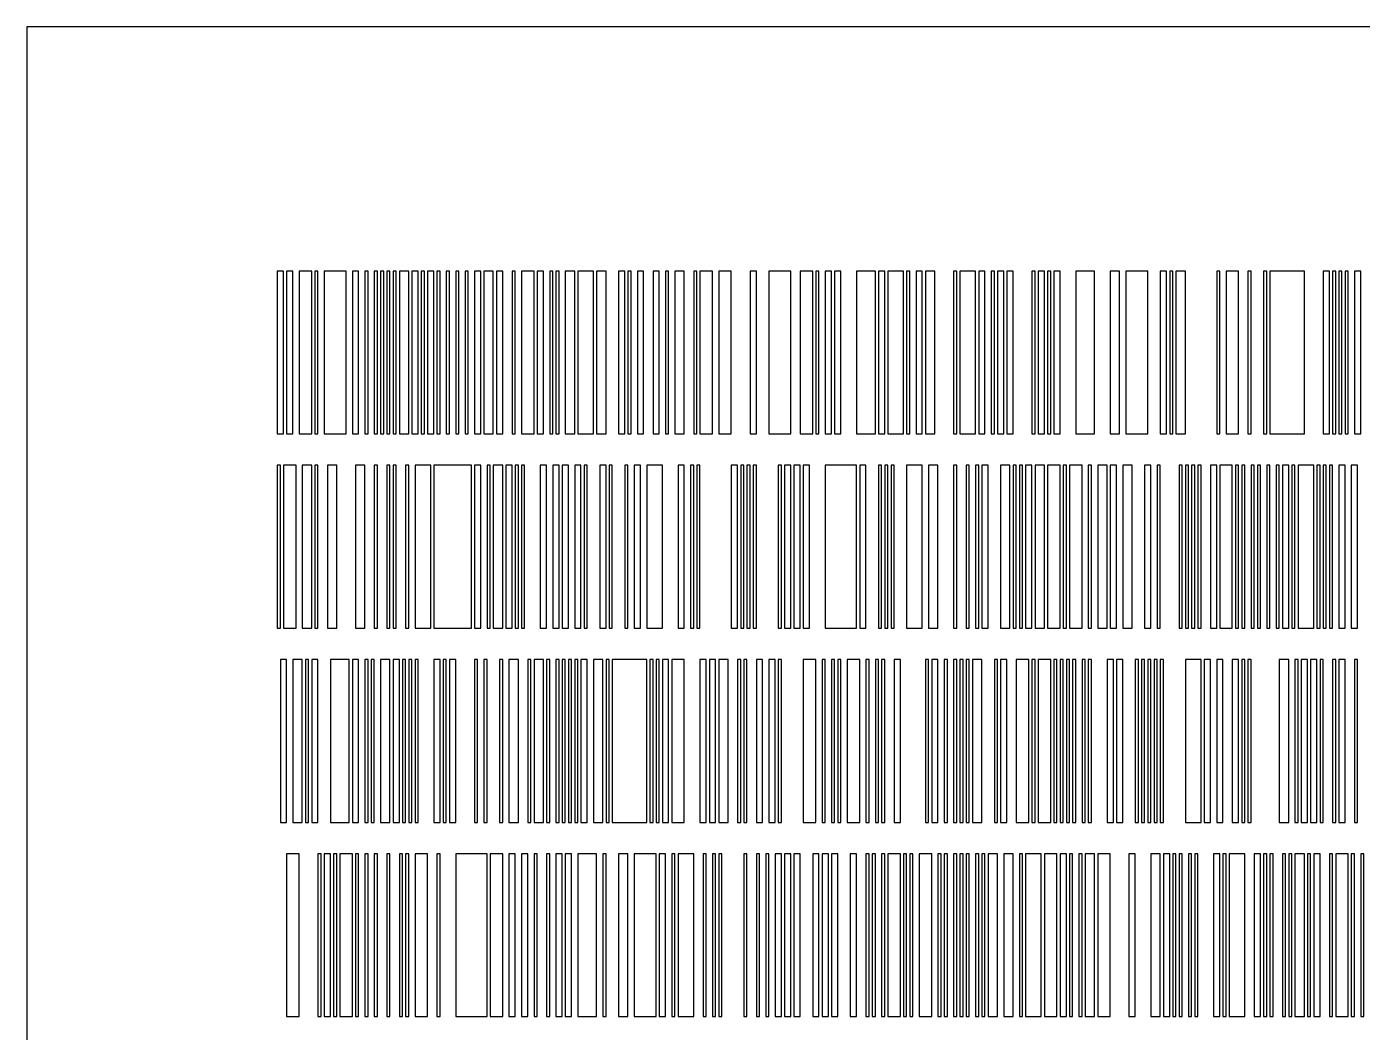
# Model space of a CAD drawing. Header units: metres. Extents: x -150 to 150, y -150 to 150.
# Drawn here: x -150 to -43.4, y 69.8 to 150 of the extents above; entities that cross this region are included whole.
import ezdxf

# ---------------------------------------------------------------- set-up
doc = ezdxf.new("R2010")
doc.units = ezdxf.units.M

msp = doc.modelspace()

# ---------------------------------------------------------------- linework, layer by layer
for points in [[(150, 150), (-150, 150), (-150, -150), (150, -150)], [(-130, 117.5), (-129.5, 117.5), (-129.5, 130.5), (-130, 130.5), (-130, 117.5)], [(-129.25, 117.5), (-128.75, 117.5), (-128.75, 130.5), (-129.25, 130.5), (-129.25, 117.5)], [(-128.25, 117.5), (-127.25, 117.5), (-127.25, 130.5), (-128.25, 130.5), (-128.25, 117.5)], [(-127, 117.5), (-126.75, 117.5), (-126.75, 130.5), (-127, 130.5), (-127, 117.5)], [(-126.25, 117.5), (-124.5, 117.5), (-124.5, 130.5), (-126.25, 130.5), (-126.25, 117.5)], [(-124, 117.5), (-123.5, 117.5), (-123.5, 130.5), (-124, 130.5), (-124, 117.5)], [(-123, 117.5), (-122.75, 117.5), (-122.75, 130.5), (-123, 130.5), (-123, 117.5)], [(-122.25, 117.5), (-122, 117.5), (-122, 130.5), (-122.25, 130.5), (-122.25, 117.5)], [(-121.75, 117.5), (-121.5, 117.5), (-121.5, 130.5), (-121.75, 130.5), (-121.75, 117.5)], [(-121.25, 117.5), (-121, 117.5), (-121, 130.5), (-121.25, 130.5), (-121.25, 117.5)], [(-120.75, 117.5), (-120.5, 117.5), (-120.5, 130.5), (-120.75, 130.5), (-120.75, 117.5)], [(-120.25, 117.5), (-119.5, 117.5), (-119.5, 130.5), (-120.25, 130.5), (-120.25, 117.5)], [(-119.25, 117.5), (-118.75, 117.5), (-118.75, 130.5), (-119.25, 130.5), (-119.25, 117.5)], [(-118.5, 117.5), (-118.25, 117.5), (-118.25, 130.5), (-118.5, 130.5), (-118.5, 117.5)], [(-118, 117.5), (-117.5, 117.5), (-117.5, 130.5), (-118, 130.5), (-118, 117.5)], [(-117.25, 117.5), (-117, 117.5), (-117, 130.5), (-117.25, 130.5), (-117.25, 117.5)], [(-116.5, 117.5), (-116.25, 117.5), (-116.25, 130.5), (-116.5, 130.5), (-116.5, 117.5)], [(-115.75, 117.5), (-115.5, 117.5), (-115.5, 130.5), (-115.75, 130.5), (-115.75, 117.5)], [(-115, 117.5), (-114.75, 117.5), (-114.75, 130.5), (-115, 130.5), (-115, 117.5)], [(-114.25, 117.5), (-113.75, 117.5), (-113.75, 130.5), (-114.25, 130.5), (-114.25, 117.5)], [(-113.5, 117.5), (-112.75, 117.5), (-112.75, 130.5), (-113.5, 130.5), (-113.5, 117.5)], [(-112.5, 117.5), (-112, 117.5), (-112, 130.5), (-112.5, 130.5), (-112.5, 117.5)], [(-111.25, 117.5), (-111, 117.5), (-111, 130.5), (-111.25, 130.5), (-111.25, 117.5)], [(-110.5, 117.5), (-109.5, 117.5), (-109.5, 130.5), (-110.5, 130.5), (-110.5, 117.5)], [(-109.25, 117.5), (-108.75, 117.5), (-108.75, 130.5), (-109.25, 130.5), (-109.25, 117.5)], [(-108.25, 117.5), (-108, 117.5), (-108, 130.5), (-108.25, 130.5), (-108.25, 117.5)], [(-107.75, 117.5), (-107.5, 117.5), (-107.5, 130.5), (-107.75, 130.5), (-107.75, 117.5)], [(-107, 117.5), (-106.25, 117.5), (-106.25, 130.5), (-107, 130.5), (-107, 117.5)], [(-106, 117.5), (-104.75, 117.5), (-104.75, 130.5), (-106, 130.5), (-106, 117.5)], [(-104.5, 117.5), (-103.75, 117.5), (-103.75, 130.5), (-104.5, 130.5), (-104.5, 117.5)], [(-102.75, 117.5), (-102.25, 117.5), (-102.25, 130.5), (-102.75, 130.5), (-102.75, 117.5)], [(-102, 117.5), (-101.75, 117.5), (-101.75, 130.5), (-102, 130.5), (-102, 117.5)], [(-101.25, 117.5), (-100.75, 117.5), (-100.75, 130.5), (-101.25, 130.5), (-101.25, 117.5)], [(-100, 117.5), (-99.5, 117.5), (-99.5, 130.5), (-100, 130.5), (-100, 117.5)], [(-99, 117.5), (-98.75, 117.5), (-98.75, 130.5), (-99, 130.5), (-99, 117.5)], [(-98.25, 117.5), (-97.5, 117.5), (-97.5, 130.5), (-98.25, 130.5), (-98.25, 117.5)], [(-96.75, 117.5), (-96.5, 117.5), (-96.5, 130.5), (-96.75, 130.5), (-96.75, 117.5)], [(-96.25, 117.5), (-95.25, 117.5), (-95.25, 130.5), (-96.25, 130.5), (-96.25, 117.5)], [(-94.75, 117.5), (-93.75, 117.5), (-93.75, 130.5), (-94.75, 130.5), (-94.75, 117.5)], [(-92.25, 117.5), (-91.75, 117.5), (-91.75, 130.5), (-92.25, 130.5), (-92.25, 117.5)], [(-90.75, 117.5), (-89, 117.5), (-89, 130.5), (-90.75, 130.5), (-90.75, 117.5)], [(-88.25, 117.5), (-87.25, 117.5), (-87.25, 130.5), (-88.25, 130.5), (-88.25, 117.5)], [(-87, 117.5), (-86.75, 117.5), (-86.75, 130.5), (-87, 130.5), (-87, 117.5)], [(-86.25, 117.5), (-85.75, 117.5), (-85.75, 130.5), (-86.25, 130.5), (-86.25, 117.5)], [(-85.5, 117.5), (-85, 117.5), (-85, 130.5), (-85.5, 130.5), (-85.5, 117.5)], [(-83.75, 117.5), (-82.25, 117.5), (-82.25, 130.5), (-83.75, 130.5), (-83.75, 117.5)], [(-82, 117.5), (-81.5, 117.5), (-81.5, 130.5), (-82, 130.5), (-82, 117.5)], [(-81.25, 117.5), (-80, 117.5), (-80, 130.5), (-81.25, 130.5), (-81.25, 117.5)], [(-79.75, 117.5), (-79.5, 117.5), (-79.5, 130.5), (-79.75, 130.5), (-79.75, 117.5)], [(-79, 117.5), (-78.5, 117.5), (-78.5, 130.5), (-79, 130.5), (-79, 117.5)], [(-78.25, 117.5), (-77.5, 117.5), (-77.5, 130.5), (-78.25, 130.5), (-78.25, 117.5)], [(-76, 117.5), (-75.75, 117.5), (-75.75, 130.5), (-76, 130.5), (-76, 117.5)], [(-75.5, 117.5), (-74.25, 117.5), (-74.25, 130.5), (-75.5, 130.5), (-75.5, 117.5)], [(-74, 117.5), (-73.5, 117.5), (-73.5, 130.5), (-74, 130.5), (-74, 117.5)], [(-73, 117.5), (-72.75, 117.5), (-72.75, 130.5), (-73, 130.5), (-73, 117.5)], [(-72.5, 117.5), (-72, 117.5), (-72, 130.5), (-72.5, 130.5), (-72.5, 117.5)], [(-71.75, 117.5), (-71.25, 117.5), (-71.25, 130.5), (-71.75, 130.5), (-71.75, 117.5)], [(-69.75, 117.5), (-69.5, 117.5), (-69.5, 130.5), (-69.75, 130.5), (-69.75, 117.5)], [(-69.25, 117.5), (-68.75, 117.5), (-68.75, 130.5), (-69.25, 130.5), (-69.25, 117.5)], [(-68.5, 117.5), (-68.25, 117.5), (-68.25, 130.5), (-68.5, 130.5), (-68.5, 117.5)], [(-68, 117.5), (-67.5, 117.5), (-67.5, 130.5), (-68, 130.5), (-68, 117.5)], [(-66.25, 117.5), (-64.75, 117.5), (-64.75, 130.5), (-66.25, 130.5), (-66.25, 117.5)], [(-63.5, 117.5), (-62.75, 117.5), (-62.75, 130.5), (-63.5, 130.5), (-63.5, 117.5)], [(-62.25, 117.5), (-60.5, 117.5), (-60.5, 130.5), (-62.25, 130.5), (-62.25, 117.5)], [(-59.5, 117.5), (-59, 117.5), (-59, 130.5), (-59.5, 130.5), (-59.5, 117.5)], [(-58.75, 117.5), (-58.5, 117.5), (-58.5, 130.5), (-58.75, 130.5), (-58.75, 117.5)], [(-58.25, 117.5), (-57.5, 117.5), (-57.5, 130.5), (-58.25, 130.5), (-58.25, 117.5)], [(-55, 117.5), (-54.75, 117.5), (-54.75, 130.5), (-55, 130.5), (-55, 117.5)], [(-54.25, 117.5), (-53.25, 117.5), (-53.25, 130.5), (-54.25, 130.5), (-54.25, 117.5)], [(-52.5, 117.5), (-52.25, 117.5), (-52.25, 130.5), (-52.5, 130.5), (-52.5, 117.5)], [(-51.25, 117.5), (-51, 117.5), (-51, 130.5), (-51.25, 130.5), (-51.25, 117.5)], [(-50.75, 117.5), (-48, 117.5), (-48, 130.5), (-50.75, 130.5), (-50.75, 117.5)], [(-46.5, 117.5), (-46, 117.5), (-46, 130.5), (-46.5, 130.5), (-46.5, 117.5)], [(-45.75, 117.5), (-45.5, 117.5), (-45.5, 130.5), (-45.75, 130.5), (-45.75, 117.5)], [(-45.25, 117.5), (-45, 117.5), (-45, 130.5), (-45.25, 130.5), (-45.25, 117.5)], [(-44.75, 117.5), (-44.5, 117.5), (-44.5, 130.5), (-44.75, 130.5), (-44.75, 117.5)], [(-44, 117.5), (-43.5, 117.5), (-43.5, 130.5), (-44, 130.5), (-44, 117.5)], [(-130, 102), (-129.75, 102), (-129.75, 115), (-130, 115), (-130, 102)], [(-129.5, 102), (-128.5, 102), (-128.5, 115), (-129.5, 115), (-129.5, 102)], [(-128, 102), (-127.25, 102), (-127.25, 115), (-128, 115), (-128, 102)], [(-127, 102), (-126.75, 102), (-126.75, 115), (-127, 115), (-127, 102)], [(-126, 102), (-125.25, 102), (-125.25, 115), (-126, 115), (-126, 102)], [(-123.75, 102), (-123, 102), (-123, 115), (-123.75, 115), (-123.75, 102)], [(-122.25, 102), (-122, 102), (-122, 115), (-122.25, 115), (-122.25, 102)], [(-121.25, 102), (-121, 102), (-121, 115), (-121.25, 115), (-121.25, 102)], [(-120.75, 102), (-120.5, 102), (-120.5, 115), (-120.75, 115), (-120.75, 102)], [(-119.75, 102), (-119.5, 102), (-119.5, 115), (-119.75, 115), (-119.75, 102)], [(-119, 102), (-117.75, 102), (-117.75, 115), (-119, 115), (-119, 102)], [(-117.5, 102), (-114.5, 102), (-114.5, 115), (-117.5, 115), (-117.5, 102)], [(-114.25, 102), (-113.75, 102), (-113.75, 115), (-114.25, 115), (-114.25, 102)], [(-113.25, 102), (-113, 102), (-113, 115), (-113.25, 115), (-113.25, 102)], [(-112.75, 102), (-112, 102), (-112, 115), (-112.75, 115), (-112.75, 102)], [(-111.75, 102), (-111.25, 102), (-111.25, 115), (-111.75, 115), (-111.75, 102)], [(-111, 102), (-110.75, 102), (-110.75, 115), (-111, 115), (-111, 102)], [(-110.5, 102), (-110.25, 102), (-110.25, 115), (-110.5, 115), (-110.5, 102)], [(-109, 102), (-108.5, 102), (-108.5, 115), (-109, 115), (-109, 102)], [(-108, 102), (-107.5, 102), (-107.5, 115), (-108, 115), (-108, 102)], [(-107.25, 102), (-106.75, 102), (-106.75, 115), (-107.25, 115), (-107.25, 102)], [(-106.25, 102), (-105.75, 102), (-105.75, 115), (-106.25, 115), (-106.25, 102)], [(-105.5, 102), (-105.25, 102), (-105.25, 115), (-105.5, 115), (-105.5, 102)], [(-104.25, 102), (-103.75, 102), (-103.75, 115), (-104.25, 115), (-104.25, 102)], [(-103.5, 102), (-103.25, 102), (-103.25, 115), (-103.5, 115), (-103.5, 102)], [(-102.25, 102), (-102, 102), (-102, 115), (-102.25, 115), (-102.25, 102)], [(-101.5, 102), (-101, 102), (-101, 115), (-101.5, 115), (-101.5, 102)], [(-100.5, 102), (-99.25, 102), (-99.25, 115), (-100.5, 115), (-100.5, 102)], [(-98, 102), (-97.5, 102), (-97.5, 115), (-98, 115), (-98, 102)], [(-97, 102), (-96.75, 102), (-96.75, 115), (-97, 115), (-97, 102)], [(-96.5, 102), (-96.25, 102), (-96.25, 115), (-96.5, 115), (-96.5, 102)], [(-93.75, 102), (-93.25, 102), (-93.25, 115), (-93.75, 115), (-93.75, 102)], [(-93, 102), (-92.75, 102), (-92.75, 115), (-93, 115), (-93, 102)], [(-92.5, 102), (-92.25, 102), (-92.25, 115), (-92.5, 115), (-92.5, 102)], [(-92, 102), (-91.75, 102), (-91.75, 115), (-92, 115), (-92, 102)], [(-90, 102), (-89.75, 102), (-89.75, 115), (-90, 115), (-90, 102)], [(-89.5, 102), (-89, 102), (-89, 115), (-89.5, 115), (-89.5, 102)], [(-88.75, 102), (-88.25, 102), (-88.25, 115), (-88.75, 115), (-88.75, 102)], [(-88, 102), (-87.5, 102), (-87.5, 115), (-88, 115), (-88, 102)], [(-86.25, 102), (-83.75, 102), (-83.75, 115), (-86.25, 115), (-86.25, 102)], [(-83.5, 102), (-83, 102), (-83, 115), (-83.5, 115), (-83.5, 102)], [(-82, 102), (-81.75, 102), (-81.75, 115), (-82, 115), (-82, 102)], [(-81.5, 102), (-81.25, 102), (-81.25, 115), (-81.5, 115), (-81.5, 102)], [(-81, 102), (-80.75, 102), (-80.75, 115), (-81, 115), (-81, 102)], [(-79.75, 102), (-78.5, 102), (-78.5, 115), (-79.75, 115), (-79.75, 102)], [(-78, 102), (-77.25, 102), (-77.25, 115), (-78, 115), (-78, 102)], [(-76, 102), (-75.75, 102), (-75.75, 115), (-76, 115), (-76, 102)], [(-75, 102), (-74.75, 102), (-74.75, 115), (-75, 115), (-75, 102)], [(-74.25, 102), (-74, 102), (-74, 115), (-74.25, 115), (-74.25, 102)], [(-73.75, 102), (-73.25, 102), (-73.25, 115), (-73.75, 115), (-73.75, 102)], [(-72.25, 102), (-71.5, 102), (-71.5, 115), (-72.25, 115), (-72.25, 102)], [(-71.25, 102), (-71, 102), (-71, 115), (-71.25, 115), (-71.25, 102)], [(-70.75, 102), (-70.5, 102), (-70.5, 115), (-70.75, 115), (-70.75, 102)], [(-70.25, 102), (-69.75, 102), (-69.75, 115), (-70.25, 115), (-70.25, 102)], [(-69.5, 102), (-68.75, 102), (-68.75, 115), (-69.5, 115), (-69.5, 102)], [(-68.5, 102), (-67.5, 102), (-67.5, 115), (-68.5, 115), (-68.5, 102)], [(-67.25, 102), (-67, 102), (-67, 115), (-67.25, 115), (-67.25, 102)], [(-66.75, 102), (-65.75, 102), (-65.75, 115), (-66.75, 115), (-66.75, 102)], [(-65.25, 102), (-65, 102), (-65, 115), (-65.25, 115), (-65.25, 102)], [(-64.5, 102), (-63.75, 102), (-63.75, 115), (-64.5, 115), (-64.5, 102)], [(-63.5, 102), (-63, 102), (-63, 115), (-63.5, 115), (-63.5, 102)], [(-62.5, 102), (-61.75, 102), (-61.75, 115), (-62.5, 115), (-62.5, 102)], [(-60.75, 102), (-60.25, 102), (-60.25, 115), (-60.75, 115), (-60.75, 102)], [(-59.75, 102), (-59.5, 102), (-59.5, 115), (-59.75, 115), (-59.75, 102)], [(-58, 102), (-57.75, 102), (-57.75, 115), (-58, 115), (-58, 102)], [(-57.5, 102), (-57.25, 102), (-57.25, 115), (-57.5, 115), (-57.5, 102)], [(-57, 102), (-56.75, 102), (-56.75, 115), (-57, 115), (-57, 102)], [(-56.5, 102), (-56.25, 102), (-56.25, 115), (-56.5, 115), (-56.5, 102)], [(-55.5, 102), (-55, 102), (-55, 115), (-55.5, 115), (-55.5, 102)], [(-54.75, 102), (-53.75, 102), (-53.75, 115), (-54.75, 115), (-54.75, 102)], [(-53.5, 102), (-53.25, 102), (-53.25, 115), (-53.5, 115), (-53.5, 102)], [(-53, 102), (-52.75, 102), (-52.75, 115), (-53, 115), (-53, 102)], [(-52.25, 102), (-52, 102), (-52, 115), (-52.25, 115), (-52.25, 102)], [(-51.75, 102), (-51.5, 102), (-51.5, 115), (-51.75, 115), (-51.75, 102)], [(-51, 102), (-50.75, 102), (-50.75, 115), (-51, 115), (-51, 102)], [(-50.25, 102), (-50, 102), (-50, 115), (-50.25, 115), (-50.25, 102)], [(-49.75, 102), (-49.25, 102), (-49.25, 115), (-49.75, 115), (-49.75, 102)], [(-49, 102), (-48.75, 102), (-48.75, 115), (-49, 115), (-49, 102)], [(-48.5, 102), (-47.25, 102), (-47.25, 115), (-48.5, 115), (-48.5, 102)], [(-47, 102), (-46.75, 102), (-46.75, 115), (-47, 115), (-47, 102)], [(-46.5, 102), (-46.25, 102), (-46.25, 115), (-46.5, 115), (-46.5, 102)], [(-46, 102), (-45.75, 102), (-45.75, 115), (-46, 115), (-46, 102)], [(-45.25, 102), (-44.75, 102), (-44.75, 115), (-45.25, 115), (-45.25, 102)], [(-44.25, 102), (-43.75, 102), (-43.75, 115), (-44.25, 115), (-44.25, 102)], [(-129.75, 86.5), (-129.25, 86.5), (-129.25, 99.5), (-129.75, 99.5), (-129.75, 86.5)], [(-128.75, 86.5), (-128, 86.5), (-128, 99.5), (-128.75, 99.5), (-128.75, 86.5)], [(-127.75, 86.5), (-127.5, 86.5), (-127.5, 99.5), (-127.75, 99.5), (-127.75, 86.5)], [(-127.25, 86.5), (-126.75, 86.5), (-126.75, 99.5), (-127.25, 99.5), (-127.25, 86.5)], [(-125.75, 86.5), (-124.25, 86.5), (-124.25, 99.5), (-125.75, 99.5), (-125.75, 86.5)], [(-124, 86.5), (-123.5, 86.5), (-123.5, 99.5), (-124, 99.5), (-124, 86.5)], [(-123, 86.5), (-122.75, 86.5), (-122.75, 99.5), (-123, 99.5), (-123, 86.5)], [(-122.5, 86.5), (-122.25, 86.5), (-122.25, 99.5), (-122.5, 99.5), (-122.5, 86.5)], [(-121.75, 86.5), (-121, 86.5), (-121, 99.5), (-121.75, 99.5), (-121.75, 86.5)], [(-120.75, 86.5), (-120.25, 86.5), (-120.25, 99.5), (-120.75, 99.5), (-120.75, 86.5)], [(-120, 86.5), (-119.75, 86.5), (-119.75, 99.5), (-120, 99.5), (-120, 86.5)], [(-119.5, 86.5), (-119.25, 86.5), (-119.25, 99.5), (-119.5, 99.5), (-119.5, 86.5)], [(-119, 86.5), (-118.75, 86.5), (-118.75, 99.5), (-119, 99.5), (-119, 86.5)], [(-117.5, 86.5), (-117, 86.5), (-117, 99.5), (-117.5, 99.5), (-117.5, 86.5)], [(-116.75, 86.5), (-116.5, 86.5), (-116.5, 99.5), (-116.75, 99.5), (-116.75, 86.5)], [(-116.25, 86.5), (-115.75, 86.5), (-115.75, 99.5), (-116.25, 99.5), (-116.25, 86.5)], [(-114.25, 86.5), (-114, 86.5), (-114, 99.5), (-114.25, 99.5), (-114.25, 86.5)], [(-113.5, 86.5), (-113.25, 86.5), (-113.25, 99.5), (-113.5, 99.5), (-113.5, 86.5)], [(-112.25, 86.5), (-112, 86.5), (-112, 99.5), (-112.25, 99.5), (-112.25, 86.5)], [(-111.5, 86.5), (-110.75, 86.5), (-110.75, 99.5), (-111.5, 99.5), (-111.5, 86.5)], [(-110, 86.5), (-109.75, 86.5), (-109.75, 99.5), (-110, 99.5), (-110, 86.5)], [(-109.5, 86.5), (-108.75, 86.5), (-108.75, 99.5), (-109.5, 99.5), (-109.5, 86.5)], [(-108.5, 86.5), (-108.25, 86.5), (-108.25, 99.5), (-108.5, 99.5), (-108.5, 86.5)], [(-107.75, 86.5), (-107.5, 86.5), (-107.5, 99.5), (-107.75, 99.5), (-107.75, 86.5)], [(-107.25, 86.5), (-107, 86.5), (-107, 99.5), (-107.25, 99.5), (-107.25, 86.5)], [(-106.75, 86.5), (-106.5, 86.5), (-106.5, 99.5), (-106.75, 99.5), (-106.75, 86.5)], [(-106.25, 86.5), (-106, 86.5), (-106, 99.5), (-106.25, 99.5), (-106.25, 86.5)], [(-105.75, 86.5), (-105.25, 86.5), (-105.25, 99.5), (-105.75, 99.5), (-105.75, 86.5)], [(-104.75, 86.5), (-104, 86.5), (-104, 99.5), (-104.75, 99.5), (-104.75, 86.5)], [(-103.75, 86.5), (-103.5, 86.5), (-103.5, 99.5), (-103.75, 99.5), (-103.75, 86.5)], [(-103.25, 86.5), (-100.5, 86.5), (-100.5, 99.5), (-103.25, 99.5), (-103.25, 86.5)], [(-100.25, 86.5), (-100, 86.5), (-100, 99.5), (-100.25, 99.5), (-100.25, 86.5)], [(-99.75, 86.5), (-99.5, 86.5), (-99.5, 99.5), (-99.75, 99.5), (-99.75, 86.5)], [(-99.25, 86.5), (-98.75, 86.5), (-98.75, 99.5), (-99.25, 99.5), (-99.25, 86.5)], [(-98.5, 86.5), (-97.5, 86.5), (-97.5, 99.5), (-98.5, 99.5), (-98.5, 86.5)], [(-96.25, 86.5), (-95.75, 86.5), (-95.75, 99.5), (-96.25, 99.5), (-96.25, 86.5)], [(-95.5, 86.5), (-95, 86.5), (-95, 99.5), (-95.5, 99.5), (-95.5, 86.5)], [(-94.75, 86.5), (-94, 86.5), (-94, 99.5), (-94.75, 99.5), (-94.75, 86.5)], [(-93.25, 86.5), (-93, 86.5), (-93, 99.5), (-93.25, 99.5), (-93.25, 86.5)], [(-92.75, 86.5), (-92.5, 86.5), (-92.5, 99.5), (-92.75, 99.5), (-92.75, 86.5)], [(-91.75, 86.5), (-91.25, 86.5), (-91.25, 99.5), (-91.75, 99.5), (-91.75, 86.5)], [(-90.75, 86.5), (-90.25, 86.5), (-90.25, 99.5), (-90.75, 99.5), (-90.75, 86.5)], [(-90, 86.5), (-89.75, 86.5), (-89.75, 99.5), (-90, 99.5), (-90, 86.5)], [(-88, 86.5), (-87, 86.5), (-87, 99.5), (-88, 99.5), (-88, 86.5)], [(-86.5, 86.5), (-86.25, 86.5), (-86.25, 99.5), (-86.5, 99.5), (-86.5, 86.5)], [(-85.75, 86.5), (-85.5, 86.5), (-85.5, 99.5), (-85.75, 99.5), (-85.75, 86.5)], [(-85.25, 86.5), (-85, 86.5), (-85, 99.5), (-85.25, 99.5), (-85.25, 86.5)], [(-84.5, 86.5), (-83.5, 86.5), (-83.5, 99.5), (-84.5, 99.5), (-84.5, 86.5)], [(-83, 86.5), (-82.75, 86.5), (-82.75, 99.5), (-83, 99.5), (-83, 86.5)], [(-82.25, 86.5), (-82, 86.5), (-82, 99.5), (-82.25, 99.5), (-82.25, 86.5)], [(-81.75, 86.5), (-81.5, 86.5), (-81.5, 99.5), (-81.75, 99.5), (-81.75, 86.5)], [(-80.75, 86.5), (-80.25, 86.5), (-80.25, 99.5), (-80.75, 99.5), (-80.75, 86.5)], [(-78.25, 86.5), (-78, 86.5), (-78, 99.5), (-78.25, 99.5), (-78.25, 86.5)], [(-77.75, 86.5), (-77.25, 86.5), (-77.25, 99.5), (-77.75, 99.5), (-77.75, 86.5)], [(-76.75, 86.5), (-76.5, 86.5), (-76.5, 99.5), (-76.75, 99.5), (-76.75, 86.5)], [(-76, 86.5), (-75.75, 86.5), (-75.75, 99.5), (-76, 99.5), (-76, 86.5)], [(-75.5, 86.5), (-75.25, 86.5), (-75.25, 99.5), (-75.5, 99.5), (-75.5, 86.5)], [(-75, 86.5), (-74.75, 86.5), (-74.75, 99.5), (-75, 99.5), (-75, 86.5)], [(-74.5, 86.5), (-73.75, 86.5), (-73.75, 99.5), (-74.5, 99.5), (-74.5, 86.5)], [(-72.75, 86.5), (-72.5, 86.5), (-72.5, 99.5), (-72.75, 99.5), (-72.75, 86.5)], [(-72.25, 86.5), (-71.75, 86.5), (-71.75, 99.5), (-72.25, 99.5), (-72.25, 86.5)], [(-71, 86.5), (-70, 86.5), (-70, 99.5), (-71, 99.5), (-71, 86.5)], [(-69.75, 86.5), (-69.5, 86.5), (-69.5, 99.5), (-69.75, 99.5), (-69.75, 86.5)], [(-69.25, 86.5), (-68.25, 86.5), (-68.25, 99.5), (-69.25, 99.5), (-69.25, 86.5)], [(-68, 86.5), (-67.75, 86.5), (-67.75, 99.5), (-68, 99.5), (-68, 86.5)], [(-67.5, 86.5), (-67.25, 86.5), (-67.25, 99.5), (-67.5, 99.5), (-67.5, 86.5)], [(-67, 86.5), (-66.75, 86.5), (-66.75, 99.5), (-67, 99.5), (-67, 86.5)], [(-66.5, 86.5), (-66.25, 86.5), (-66.25, 99.5), (-66.5, 99.5), (-66.5, 86.5)], [(-65.75, 86.5), (-65.5, 86.5), (-65.5, 99.5), (-65.75, 99.5), (-65.75, 86.5)], [(-65.25, 86.5), (-65, 86.5), (-65, 99.5), (-65.25, 99.5), (-65.25, 86.5)], [(-63.75, 86.5), (-63.25, 86.5), (-63.25, 99.5), (-63.75, 99.5), (-63.75, 86.5)], [(-63, 86.5), (-62.5, 86.5), (-62.5, 99.5), (-63, 99.5), (-63, 86.5)], [(-61.5, 86.5), (-61.25, 86.5), (-61.25, 99.5), (-61.5, 99.5), (-61.5, 86.5)], [(-61, 86.5), (-60.75, 86.5), (-60.75, 99.5), (-61, 99.5), (-61, 86.5)], [(-60.5, 86.5), (-60.25, 86.5), (-60.25, 99.5), (-60.5, 99.5), (-60.5, 86.5)], [(-60, 86.5), (-59.75, 86.5), (-59.75, 99.5), (-60, 99.5), (-60, 86.5)], [(-59.5, 86.5), (-59.25, 86.5), (-59.25, 99.5), (-59.5, 99.5), (-59.5, 86.5)], [(-57.5, 86.5), (-56.25, 86.5), (-56.25, 99.5), (-57.5, 99.5), (-57.5, 86.5)], [(-56, 86.5), (-55.5, 86.5), (-55.5, 99.5), (-56, 99.5), (-56, 86.5)], [(-55, 86.5), (-54.5, 86.5), (-54.5, 99.5), (-55, 99.5), (-55, 86.5)], [(-53.75, 86.5), (-53.25, 86.5), (-53.25, 99.5), (-53.75, 99.5), (-53.75, 86.5)], [(-53, 86.5), (-52.75, 86.5), (-52.75, 99.5), (-53, 99.5), (-53, 86.5)], [(-52.5, 86.5), (-52.25, 86.5), (-52.25, 99.5), (-52.5, 99.5), (-52.5, 86.5)], [(-50, 86.5), (-49.25, 86.5), (-49.25, 99.5), (-50, 99.5), (-50, 86.5)], [(-48.75, 86.5), (-48.5, 86.5), (-48.5, 99.5), (-48.75, 99.5), (-48.75, 86.5)], [(-48.25, 86.5), (-47.75, 86.5), (-47.75, 99.5), (-48.25, 99.5), (-48.25, 86.5)], [(-47.5, 86.5), (-47, 86.5), (-47, 99.5), (-47.5, 99.5), (-47.5, 86.5)], [(-46.75, 86.5), (-46.5, 86.5), (-46.5, 99.5), (-46.75, 99.5), (-46.75, 86.5)], [(-45.75, 86.5), (-45.5, 86.5), (-45.5, 99.5), (-45.75, 99.5), (-45.75, 86.5)], [(-45.25, 86.5), (-44.75, 86.5), (-44.75, 99.5), (-45.25, 99.5), (-45.25, 86.5)], [(-44, 86.5), (-43.75, 86.5), (-43.75, 99.5), (-44, 99.5), (-44, 86.5)], [(-129.25, 71), (-128.25, 71), (-128.25, 84), (-129.25, 84), (-129.25, 71)], [(-126.75, 71), (-126.5, 71), (-126.5, 84), (-126.75, 84), (-126.75, 71)], [(-126.25, 71), (-125.75, 71), (-125.75, 84), (-126.25, 84), (-126.25, 71)], [(-125.5, 71), (-125.25, 71), (-125.25, 84), (-125.5, 84), (-125.5, 71)], [(-125, 71), (-124, 71), (-124, 84), (-125, 84), (-125, 71)], [(-123.75, 71), (-123.5, 71), (-123.5, 84), (-123.75, 84), (-123.75, 71)], [(-123, 71), (-122.75, 71), (-122.75, 84), (-123, 84), (-123, 71)], [(-122.25, 71), (-122, 71), (-122, 84), (-122.25, 84), (-122.25, 71)], [(-121.25, 71), (-121, 71), (-121, 84), (-121.25, 84), (-121.25, 71)], [(-120.25, 71), (-120, 71), (-120, 84), (-120.25, 84), (-120.25, 71)], [(-119.75, 71), (-119.5, 71), (-119.5, 84), (-119.75, 84), (-119.75, 71)], [(-119, 71), (-118, 71), (-118, 84), (-119, 84), (-119, 71)], [(-117.25, 71), (-117, 71), (-117, 84), (-117.25, 84), (-117.25, 71)], [(-115.75, 71), (-113.25, 71), (-113.25, 84), (-115.75, 84), (-115.75, 71)], [(-113, 71), (-112, 71), (-112, 84), (-113, 84), (-113, 71)], [(-111.5, 71), (-111, 71), (-111, 84), (-111.5, 84), (-111.5, 71)], [(-110.5, 71), (-110, 71), (-110, 84), (-110.5, 84), (-110.5, 71)], [(-109.5, 71), (-109.25, 71), (-109.25, 84), (-109.5, 84), (-109.5, 71)], [(-108.5, 71), (-108.25, 71), (-108.25, 84), (-108.5, 84), (-108.5, 71)], [(-107.75, 71), (-107.25, 71), (-107.25, 84), (-107.75, 84), (-107.75, 71)], [(-107, 71), (-106.5, 71), (-106.5, 84), (-107, 84), (-107, 71)], [(-106, 71), (-104.5, 71), (-104.5, 84), (-106, 84), (-106, 71)], [(-104, 71), (-103.75, 71), (-103.75, 84), (-104, 84), (-104, 71)], [(-102.75, 71), (-102, 71), (-102, 84), (-102.75, 84), (-102.75, 71)], [(-101.5, 71), (-99.75, 71), (-99.75, 84), (-101.5, 84), (-101.5, 71)], [(-99.5, 71), (-99, 71), (-99, 84), (-99.5, 84), (-99.5, 71)], [(-98.5, 71), (-98.25, 71), (-98.25, 84), (-98.5, 84), (-98.5, 71)], [(-98, 71), (-96.75, 71), (-96.75, 84), (-98, 84), (-98, 71)], [(-96, 71), (-95.75, 71), (-95.75, 84), (-96, 84), (-96, 71)], [(-95.25, 71), (-95, 71), (-95, 84), (-95.25, 84), (-95.25, 71)], [(-94.75, 71), (-94.5, 71), (-94.5, 84), (-94.75, 84), (-94.75, 71)], [(-92.75, 71), (-92.5, 71), (-92.5, 84), (-92.75, 84), (-92.75, 71)], [(-91.75, 71), (-91.5, 71), (-91.5, 84), (-91.75, 84), (-91.75, 71)], [(-91, 71), (-90.75, 71), (-90.75, 84), (-91, 84), (-91, 71)], [(-90.25, 71), (-89.75, 71), (-89.75, 84), (-90.25, 84), (-90.25, 71)], [(-89.5, 71), (-89, 71), (-89, 84), (-89.5, 84), (-89.5, 71)], [(-88.75, 71), (-88.25, 71), (-88.25, 84), (-88.75, 84), (-88.75, 71)], [(-87.25, 71), (-86.75, 71), (-86.75, 84), (-87.25, 84), (-87.25, 71)], [(-86.5, 71), (-86, 71), (-86, 84), (-86.5, 84), (-86.5, 71)], [(-85.75, 71), (-85.25, 71), (-85.25, 84), (-85.75, 84), (-85.75, 71)], [(-84.25, 71), (-83.75, 71), (-83.75, 84), (-84.25, 84), (-84.25, 71)], [(-83, 71), (-82.75, 71), (-82.75, 84), (-83, 84), (-83, 71)], [(-82.5, 71), (-82.25, 71), (-82.25, 84), (-82.5, 84), (-82.5, 71)], [(-81.75, 71), (-81.5, 71), (-81.5, 84), (-81.75, 84), (-81.75, 71)], [(-81.25, 71), (-80.25, 71), (-80.25, 84), (-81.25, 84), (-81.25, 71)], [(-80, 71), (-79.75, 71), (-79.75, 84), (-80, 84), (-80, 71)], [(-79.5, 71), (-79.25, 71), (-79.25, 84), (-79.5, 84), (-79.5, 71)], [(-78.75, 71), (-77.75, 71), (-77.75, 84), (-78.75, 84), (-78.75, 71)], [(-77.25, 71), (-77, 71), (-77, 84), (-77.25, 84), (-77.25, 71)], [(-76.75, 71), (-76.5, 71), (-76.5, 84), (-76.75, 84), (-76.75, 71)], [(-76, 71), (-75.75, 71), (-75.75, 84), (-76, 84), (-76, 71)], [(-75.5, 71), (-75.25, 71), (-75.25, 84), (-75.5, 84), (-75.5, 71)], [(-75, 71), (-74.75, 71), (-74.75, 84), (-75, 84), (-75, 71)], [(-74.25, 71), (-74, 71), (-74, 84), (-74.25, 84), (-74.25, 71)], [(-73.75, 71), (-73.5, 71), (-73.5, 84), (-73.75, 84), (-73.75, 71)], [(-73.25, 71), (-72.5, 71), (-72.5, 84), (-73.25, 84), (-73.25, 71)], [(-72, 71), (-71.25, 71), (-71.25, 84), (-72, 84), (-72, 71)], [(-70.75, 71), (-70.5, 71), (-70.5, 84), (-70.75, 84), (-70.75, 71)], [(-70.25, 71), (-69, 71), (-69, 84), (-70.25, 84), (-70.25, 71)], [(-68.75, 71), (-67.75, 71), (-67.75, 84), (-68.75, 84), (-68.75, 71)], [(-67.5, 71), (-67, 71), (-67, 84), (-67.5, 84), (-67.5, 71)], [(-66.75, 71), (-66.5, 71), (-66.5, 84), (-66.75, 84), (-66.75, 71)], [(-66, 71), (-65.75, 71), (-65.75, 84), (-66, 84), (-66, 71)], [(-65.5, 71), (-64.75, 71), (-64.75, 84), (-65.5, 84), (-65.5, 71)], [(-64.5, 71), (-63.5, 71), (-63.5, 84), (-64.5, 84), (-64.5, 71)], [(-62, 71), (-61.5, 71), (-61.5, 84), (-62, 84), (-62, 71)], [(-60.25, 71), (-59.5, 71), (-59.5, 84), (-60.25, 84), (-60.25, 71)], [(-59.25, 71), (-58.75, 71), (-58.75, 84), (-59.25, 84), (-59.25, 71)], [(-58.5, 71), (-58.25, 71), (-58.25, 84), (-58.5, 84), (-58.5, 71)], [(-58, 71), (-57.75, 71), (-57.75, 84), (-58, 84), (-58, 71)], [(-57.25, 71), (-57, 71), (-57, 84), (-57.25, 84), (-57.25, 71)], [(-56.75, 71), (-56.5, 71), (-56.5, 84), (-56.75, 84), (-56.75, 71)], [(-55.25, 71), (-54.75, 71), (-54.75, 84), (-55.25, 84), (-55.25, 71)], [(-54.5, 71), (-54.25, 71), (-54.25, 84), (-54.5, 84), (-54.5, 71)], [(-54, 71), (-52.75, 71), (-52.75, 84), (-54, 84), (-54, 71)], [(-52, 71), (-51.5, 71), (-51.5, 84), (-52, 84), (-52, 71)], [(-51.25, 71), (-51, 71), (-51, 84), (-51.25, 84), (-51.25, 71)], [(-50.75, 71), (-50.5, 71), (-50.5, 84), (-50.75, 84), (-50.75, 71)], [(-49.75, 71), (-49.5, 71), (-49.5, 84), (-49.75, 84), (-49.75, 71)], [(-49.25, 71), (-49, 71), (-49, 84), (-49.25, 84), (-49.25, 71)], [(-48.75, 71), (-48, 71), (-48, 84), (-48.75, 84), (-48.75, 71)], [(-47.75, 71), (-47.5, 71), (-47.5, 84), (-47.75, 84), (-47.75, 71)], [(-47.25, 71), (-46.75, 71), (-46.75, 84), (-47.25, 84), (-47.25, 71)], [(-46, 71), (-45.75, 71), (-45.75, 84), (-46, 84), (-46, 71)], [(-45.5, 71), (-44.5, 71), (-44.5, 84), (-45.5, 84), (-45.5, 71)], [(-44.25, 71), (-44, 71), (-44, 84), (-44.25, 84), (-44.25, 71)], [(-43.5, 71), (-43.25, 71), (-43.25, 84), (-43.5, 84), (-43.5, 71)]]:
    msp.add_lwpolyline(points, close=True)

doc.saveas('drawing.dxf')
